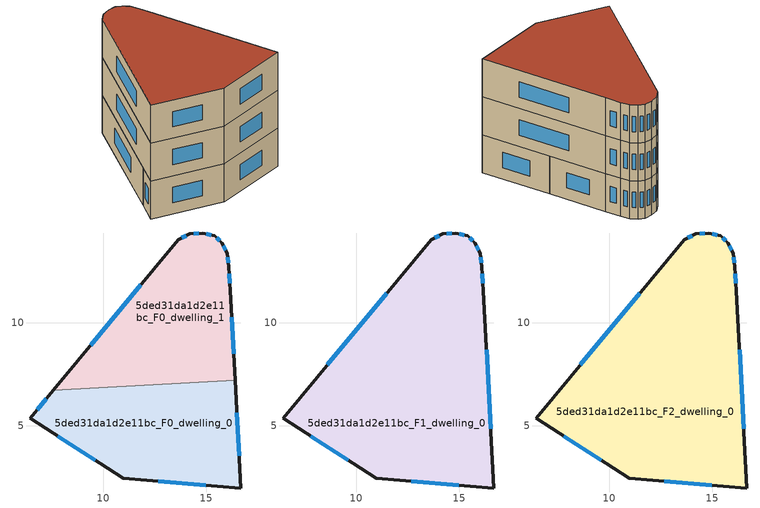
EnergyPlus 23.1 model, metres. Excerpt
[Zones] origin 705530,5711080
5ded31da1d2e11bc_F0_dwelling_0
 floor ground (EU_floor_Construction): 16.4,7.2 16.68,1.97 10.95,2.45 6.43,5.36 7.57,6.73 z0
 wall outside (EU_wall_Construction): 7.57,6.73 6.43,5.36 10.95,2.45 16.68,1.97 16.4,7.2 z0:3
 wall to 5ded31da1d2e11bc_F0_dwelling_1 (EU_wall_Construction): 16.4,7.2 7.57,6.73 z0:3
 window (EU_Window_Construction): 12.67,2.31 14.97,2.12 / 7.78,4.49 9.6,3.32 / 7.23,6.32 6.77,5.77 / 16.6,3.54 16.49,5.64 z0.9:2.1
5ded31da1d2e11bc_F0_dwelling_1
 floor ground (EU_floor_Construction): 15.75,13.9 16.02,13.39 16.1,12.74 16.17,11.57 16.4,7.2 7.57,6.73 13.64,14.04 14.19,14.33 14.82,14.37 15.4,14.23 z0
 wall outside (EU_wall_Construction): 16.4,7.2 16.17,11.57 16.1,12.74 16.02,13.39 15.75,13.9 15.4,14.23 14.82,14.37 14.19,14.33 13.64,14.04 7.57,6.73 z0:3
 window (EU_Window_Construction): 15.23,14.27 15,14.33 / 15.64,14 15.5,14.13 / 15.94,13.54 15.83,13.75 / 16.08,12.94 16.04,13.2 / 16.15,11.92 16.12,12.39 / 16.33,8.51 16.24,10.27 / 11.82,11.85 9.39,8.92 / 14.02,14.25 13.8,14.13 / 14.63,14.36 14.38,14.35 z0.9:2.1
5ded31da1d2e11bc_F1_dwelling_0
 floor to 5ded31da1d2e11bc_F0_dwelling_0 (EU_floor_Construction): 16.4,7.2 16.68,1.97 10.95,2.45 6.43,5.36 7.57,6.73 z3
 floor to 5ded31da1d2e11bc_F0_dwelling_1 (EU_floor_Construction): 15.75,13.9 16.02,13.39 16.1,12.74 16.17,11.57 16.4,7.2 7.57,6.73 13.64,14.04 14.19,14.33 14.82,14.37 15.4,14.23 z3
 wall outside (EU_wall_Construction): 15.4,14.23 14.82,14.37 14.19,14.33 13.64,14.04 6.43,5.36 10.95,2.45 16.68,1.97 16.17,11.57 16.1,12.74 16.02,13.39 15.75,13.9 15.4,14.23 z3:6
 window (EU_Window_Construction): 15.23,14.27 15,14.33 / 15.64,14 15.5,14.13 / 15.94,13.54 15.83,13.75 / 16.08,12.94 16.04,13.2 / 16.15,11.92 16.12,12.39 / 16.53,4.85 16.32,8.7 / 12.67,2.31 14.97,2.12 / 7.78,4.49 9.6,3.32 / 11.48,11.44 8.59,7.96 / 14.02,14.25 13.8,14.13 / 14.63,14.36 14.38,14.35 z3.9:5.1
5ded31da1d2e11bc_F2_dwelling_0
 floor to 5ded31da1d2e11bc_F1_dwelling_0 (EU_floor_Construction): 15.75,13.9 16.02,13.39 16.1,12.74 16.17,11.57 16.68,1.97 10.95,2.45 6.43,5.36 13.64,14.04 14.19,14.33 14.82,14.37 15.4,14.23 z6
 wall outside (EU_wall_Construction): 15.4,14.23 14.82,14.37 14.19,14.33 13.64,14.04 6.43,5.36 10.95,2.45 16.68,1.97 16.17,11.57 16.1,12.74 16.02,13.39 15.75,13.9 15.4,14.23 z6:9
 window (EU_Window_Construction): 15.23,14.27 15,14.33 / 15.64,14 15.5,14.13 / 15.94,13.54 15.83,13.75 / 16.08,12.94 16.04,13.2 / 16.15,11.92 16.12,12.39 / 16.53,4.85 16.32,8.7 / 12.67,2.31 14.97,2.12 / 7.78,4.49 9.6,3.32 / 11.48,11.44 8.59,7.96 / 14.02,14.25 13.8,14.13 / 14.63,14.36 14.38,14.35 z6.9:8.1
 roof outside (EU_roof_Construction): 16.68,1.97 16.17,11.57 16.1,12.74 16.02,13.39 15.75,13.9 15.4,14.23 14.82,14.37 14.19,14.33 13.64,14.04 6.43,5.36 10.95,2.45 z9
[Building]
EU S2 Campaign: North Axis=0; Terrain=City; Solar Distribution=FullExterior
[Site:Location]
London: Latitude=51.5; Longitude=-0.5; Time Zone=0; Elevation=25
[SizingPeriod:WeatherFileDays]
AnnualSizingPeriod: Begin Month=1; Begin Day of Month=1; End Month=12; End Day of Month=31; Day of Week for Start Day=Monday; Use Weather File Daylight Saving Period=No; Use Weather File Rain and Snow Indicators=No
[MATERIAL]
EU_InternalMass_Material: Roughness=MediumRough; Thickness=0.1; Conductivity=1; Density=1800; Specific Heat=900; Thermal Absorptance=0.9; Solar Absorptance=0.7; Visible Absorptance=0.7
[MATERIAL:NOMASS] Roughness=MediumRough; Thermal Absorptance=0.9; Solar Absorptance=0.7; Visible Absorptance=0.7
Name | Thermal Resistance
EU_wall_NoMass | 1.04674
EU_roof_NoMass | 4.32442
EU_floor_NoMass | 2.04616
[WINDOWMATERIAL:SIMPLEGLAZINGSYSTEM]
EU_Window_SimpleGlazing: UFactor=4.25843; Solar Heat Gain Coefficient=0.85; Visible Transmittance=0.85
[CONSTRUCTION]
EU_wall_Construction: EU_wall_NoMass
EU_roof_Construction: EU_roof_NoMass
EU_floor_Construction: EU_floor_NoMass
EU_Window_Construction: EU_Window_SimpleGlazing
EU_InternalMass_Construction: EU_InternalMass_Material
[ZONE] Type=1; Multiplier=1; Ceiling Height=autocalculate; Floor Area=autocalculate; Part of Total Floor Area=Yes
Name | Volume
5ded31da1d2e11bc_F0_dwelling_0 | 118.085
5ded31da1d2e11bc_F1_dwelling_0 | 236.167
5ded31da1d2e11bc_F2_dwelling_0 | 236.17
5ded31da1d2e11bc_F0_dwelling_1 | 118.08
[INTERNALMASS] Construction=EU_InternalMass_Construction
Name | Zone or ZoneList | Surface Area
5ded31da1d2e11bc_F0_dwelling_0_EU_InternalMass | 5ded31da1d2e11bc_F0_dwelling_0 | 39.3617
5ded31da1d2e11bc_F0_dwelling_1_EU_InternalMass | 5ded31da1d2e11bc_F0_dwelling_1 | 39.3606
5ded31da1d2e11bc_F1_dwelling_0_EU_InternalMass | 5ded31da1d2e11bc_F1_dwelling_0 | 78.7234
5ded31da1d2e11bc_F2_dwelling_0_EU_InternalMass | 5ded31da1d2e11bc_F2_dwelling_0 | 78.7234
[OTHEREQUIPMENT] Fuel Type=Electricity; Design Level Calculation Method=Watts/Area; Power per Zone Floor Area=1; Fraction Latent=0; Fraction Radiant=0; Fraction Lost=0; Carbon Dioxide Generation Rate=0; EndUse Subcategory=EU_Step8_InternalGains
Name | Zone or ZoneList or Space or SpaceList | Schedule
EU_Step8_InternalGain_5ded31da1d2e11bc_F0_dwelling_0_f000 | 5ded31da1d2e11bc_F0_dwelling_0 | EU_Step8_GainSchedule_5ded31da1d2e11bc_F0_dwelling_0_f000
EU_Step8_InternalGain_5ded31da1d2e11bc_F0_dwelling_1_f000 | 5ded31da1d2e11bc_F0_dwelling_1 | EU_Step8_GainSchedule_5ded31da1d2e11bc_F0_dwelling_1_f000
EU_Step8_InternalGain_5ded31da1d2e11bc_F1_dwelling_0_f000 | 5ded31da1d2e11bc_F1_dwelling_0 | EU_Step8_GainSchedule_5ded31da1d2e11bc_F1_dwelling_0_f000
EU_Step8_InternalGain_5ded31da1d2e11bc_F2_dwelling_0_f000 | 5ded31da1d2e11bc_F2_dwelling_0 | EU_Step8_GainSchedule_5ded31da1d2e11bc_F2_dwelling_0_f000
[ZONEVENTILATION:DESIGNFLOWRATE] Schedule=EU_AlwaysOn; Design Flow Rate Calculation Method=AirChanges/Hour; Air Changes per Hour=0.488719; Ventilation Type=Natural; Fan Pressure Rise=0; Fan Total Efficiency=1; Constant Term Coefficient=1; Temperature Term Coefficient=0; Velocity Term Coefficient=0; Velocity Squared Term Coefficient=0; Minimum Indoor Temperature=-100; Maximum Indoor Temperature=100; Delta Temperature=-100; Minimum Outdoor Temperature=-100; Maximum Outdoor Temperature=100; Maximum Wind Speed=40
Name | Zone or ZoneList or Space or SpaceList
EU_ConstantAir_5ded31da1d2e11bc_F0_dwelling_0 | 5ded31da1d2e11bc_F0_dwelling_0
EU_ConstantAir_5ded31da1d2e11bc_F0_dwelling_1 | 5ded31da1d2e11bc_F0_dwelling_1
EU_ConstantAir_5ded31da1d2e11bc_F1_dwelling_0 | 5ded31da1d2e11bc_F1_dwelling_0
EU_ConstantAir_5ded31da1d2e11bc_F2_dwelling_0 | 5ded31da1d2e11bc_F2_dwelling_0
[HVACTEMPLATE:THERMOSTAT] Constant Heating Setpoint=20; Constant Cooling Setpoint=50
EU_HeatOnly_5ded31da1d2e11bc_F0_dwelling_0; EU_HeatOnly_5ded31da1d2e11bc_F0_dwelling_1; EU_HeatOnly_5ded31da1d2e11bc_F1_dwelling_0; EU_HeatOnly_5ded31da1d2e11bc_F2_dwelling_0
[HVACTEMPLATE:ZONE:IDEALLOADSAIRSYSTEM] System Availability Schedule=EU_AlwaysOn; Maximum Heating Supply Air Temperature=50; Minimum Cooling Supply Air Temperature=13; Maximum Heating Supply Air Humidity Ratio=0.0156; Minimum Cooling Supply Air Humidity Ratio=0.0077; Heating Limit=NoLimit; Cooling Limit=NoLimit; Heating Availability Schedule=EU_AlwaysOn; Cooling Availability Schedule=EU_CoolingOff; Dehumidification Control Type=ConstantSensibleHeatRatio; Cooling Sensible Heat Ratio=0.7; Dehumidification Setpoint=60; Humidification Control Type=None; Humidification Setpoint=30; Outdoor Air Method=None; Outdoor Air Flow Rate per Person=0.00944; Outdoor Air Flow Rate per Zone Floor Area=0; Outdoor Air Flow Rate per Zone=0; Demand Controlled Ventilation Type=None; Outdoor Air Economizer Type=NoEconomizer; Heat Recovery Type=None; Sensible Heat Recovery Effectiveness=0.7; Latent Heat Recovery Effectiveness=0.65
Name | Template Thermostat
5ded31da1d2e11bc_F0_dwelling_0 | EU_HeatOnly_5ded31da1d2e11bc_F0_dwelling_0
5ded31da1d2e11bc_F0_dwelling_1 | EU_HeatOnly_5ded31da1d2e11bc_F0_dwelling_1
5ded31da1d2e11bc_F1_dwelling_0 | EU_HeatOnly_5ded31da1d2e11bc_F1_dwelling_0
5ded31da1d2e11bc_F2_dwelling_0 | EU_HeatOnly_5ded31da1d2e11bc_F2_dwelling_0
[SIZING:ZONE] Zone Cooling Design Supply Air Temperature Input Method=SupplyAirTemperature; Zone Cooling Design Supply Air Temperature=13; Zone Heating Design Supply Air Temperature Input Method=SupplyAirTemperature; Zone Heating Design Supply Air Temperature=50; Zone Cooling Design Supply Air Humidity Ratio=0.008; Zone Heating Design Supply Air Humidity Ratio=0.008; Cooling Design Air Flow Method=DesignDay; Cooling Design Air Flow Rate=0; Cooling Minimum Air Flow per Zone Floor Area=0.000762; Cooling Minimum Air Flow=0; Cooling Minimum Air Flow Fraction=0.2; Heating Design Air Flow Method=DesignDay; Heating Design Air Flow Rate=0; Heating Maximum Air Flow per Zone Floor Area=0.002032; Heating Maximum Air Flow=0.141576; Heating Maximum Air Flow Fraction=0.3; Account for Dedicated Outdoor Air System=No; Dedicated Outdoor Air System Control Strategy=NeutralSupplyAir; Dedicated Outdoor Air Low Setpoint Temperature for Design=autosize; Dedicated Outdoor Air High Setpoint Temperature for Design=autosize; Zone Load Sizing Method=Sensible Load Only No Latent Load; Zone Latent Cooling Design Supply Air Humidity Ratio Input Method=HumidityRatioDifference; Zone Cooling Design Supply Air Humidity Ratio Difference=0.005; Zone Latent Heating Design Supply Air Humidity Ratio Input Method=HumidityRatioDifference; Zone Humidification Design Supply Air Humidity Ratio Difference=0.005
5ded31da1d2e11bc_F0_dwelling_0; 5ded31da1d2e11bc_F0_dwelling_1; 5ded31da1d2e11bc_F1_dwelling_0; 5ded31da1d2e11bc_F2_dwelling_0
[SCHEDULE:CONSTANT]
Name | Hourly Value
EU_AlwaysOn | 1
EU_CoolingOff | 0
[SCHEDULE:FILE] Column Number=1; Rows to Skip at Top=0; Number of Hours of Data=8760; Column Separator=Comma; Interpolate to Timestep=No; Minutes per Item=60; Adjust Schedule for Daylight Savings=Yes
Name | File
EU_Step8_GainSchedule_5ded31da1d2e11bc_F0_dwelling_0_f000 | ../../schedules/5ded31da1d2e11bc/5ded31da1d2e11bc_F0_dwelling_0_f000_gain.csv
EU_Step8_GainSchedule_5ded31da1d2e11bc_F0_dwelling_1_f000 | ../../schedules/5ded31da1d2e11bc/5ded31da1d2e11bc_F0_dwelling_1_f000_gain.csv
EU_Step8_GainSchedule_5ded31da1d2e11bc_F1_dwelling_0_f000 | ../../schedules/5ded31da1d2e11bc/5ded31da1d2e11bc_F1_dwelling_0_f000_gain.csv
EU_Step8_GainSchedule_5ded31da1d2e11bc_F2_dwelling_0_f000 | ../../schedules/5ded31da1d2e11bc/5ded31da1d2e11bc_F2_dwelling_0_f000_gain.csv
